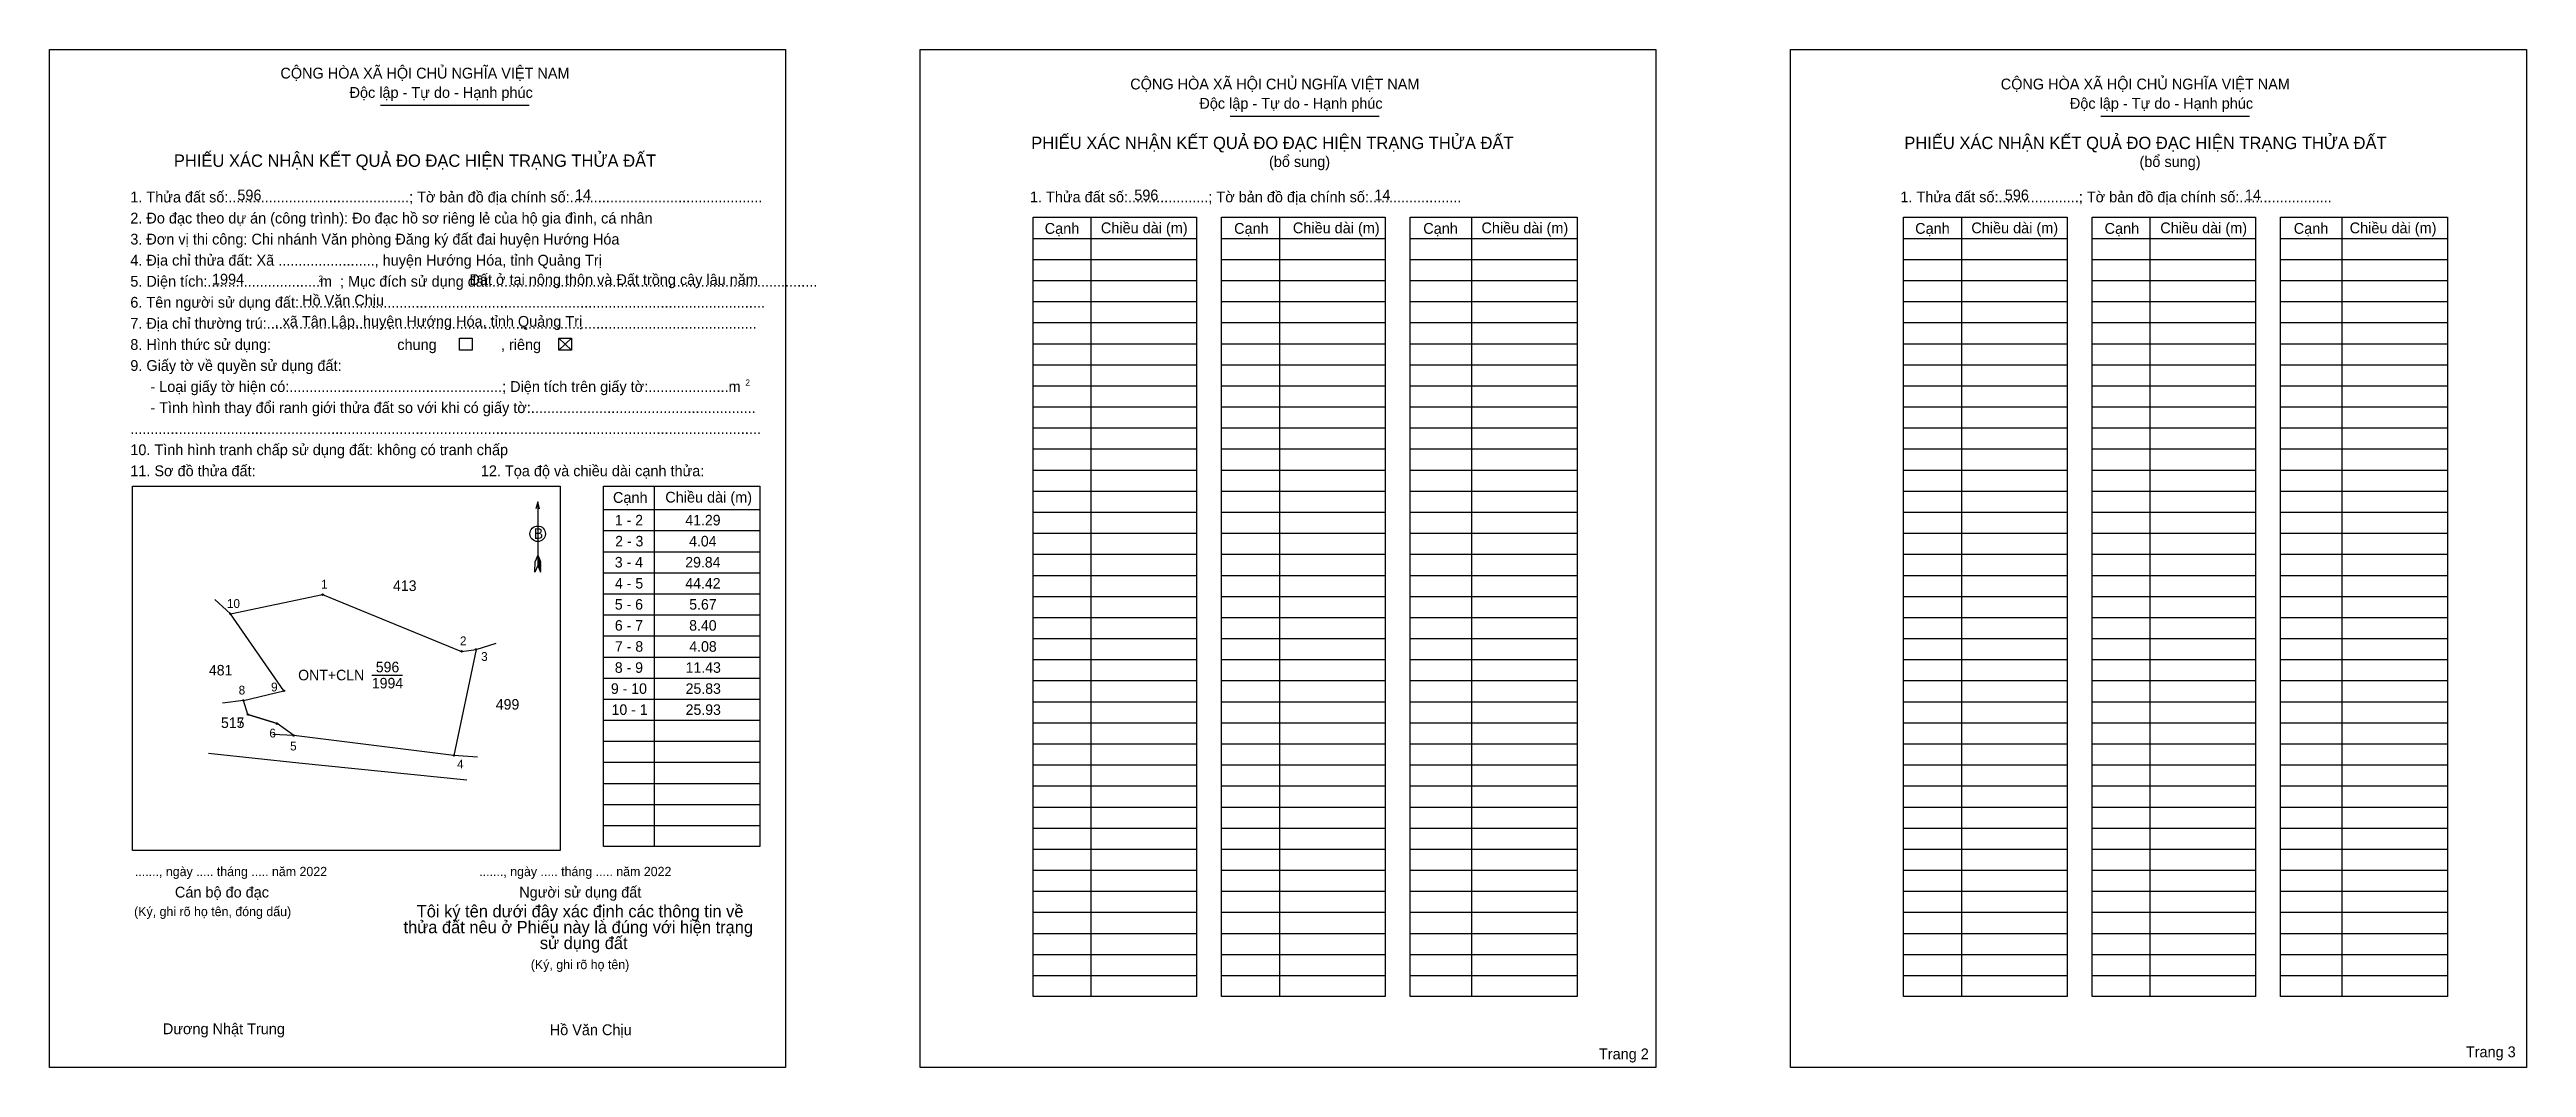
# Model space of a CAD drawing. Extents: x 548420 to 549102, y 1836157 to 1836437.
import ezdxf

# ---------------------------------------------------------------- set-up
doc = ezdxf.new("R2010")
doc.units = 0
for name, color, linetype in [('Level 1', 7, 'Continuous'), ('Level 10', 7, 'Continuous'), ('Level 11', 7, 'Continuous'), ('Level 13', 7, 'Continuous'), ('Level 2', 7, 'Continuous'), ('Level 25', 7, 'Continuous'), ('Level 27', 7, 'Continuous'), ('Level 36', 7, 'Continuous'), ('Level 48', 7, 'Continuous'), ('Level 50', 7, 'Continuous'), ('Level 52', 7, 'Continuous'), ('Level 55', 7, 'Continuous'), ('Level 6', 7, 'Continuous'), ('Level 9', 7, 'Continuous')]:
    doc.layers.add(name, color=color, linetype=linetype)

msp = doc.modelspace()

# ---------------------------------------------------------------- linework, layer by layer
at = {"layer": 'Level 1'}
for p, q in [((548419.86, 1836436.94), (548419.86, 1836436.94)), ((548659.45, 1836436.94), (548659.45, 1836436.94)), ((548510.94, 1836421.6), (548551.9, 1836421.6)), ((548744.84, 1836418.61), (548785.81, 1836418.61)), ((548984.44, 1836418.61), (549025.4, 1836418.61)), ((548706.49, 1836390.75), (548706.49, 1836176.27)), ((548758.38, 1836390.75), (548758.38, 1836176.27)), ((548811.25, 1836390.75), (548811.25, 1836176.27)), ((548946.08, 1836390.75), (548946.08, 1836176.27)), ((548997.98, 1836390.75), (548997.98, 1836176.27)), ((549050.84, 1836390.75), (549050.84, 1836176.27)), ((548690.55, 1836384.96), (548735.57, 1836384.96)), ((548742.44, 1836384.96), (548787.47, 1836384.96)), ((548794.34, 1836384.96), (548840.33, 1836384.96)), ((548930.14, 1836384.96), (548975.16, 1836384.96)), ((548982.04, 1836384.96), (549027.06, 1836384.96)), ((549033.93, 1836384.96), (549079.92, 1836384.96)), ((548690.55, 1836379.16), (548735.57, 1836379.16)), ((548742.44, 1836379.16), (548787.47, 1836379.16)), ((548794.34, 1836379.16), (548840.33, 1836379.16)), ((548930.14, 1836379.16), (548975.16, 1836379.16)), ((548982.04, 1836379.16), (549027.06, 1836379.16)), ((549033.93, 1836379.16), (549079.92, 1836379.16)), ((548690.55, 1836373.36), (548735.57, 1836373.36)), ((548742.44, 1836373.36), (548787.47, 1836373.36)), ((548794.34, 1836373.36), (548840.33, 1836373.36)), ((548930.14, 1836373.36), (548975.16, 1836373.36)), ((548982.04, 1836373.36), (549027.06, 1836373.36)), ((549033.93, 1836373.36), (549079.92, 1836373.36)), ((548690.55, 1836367.57), (548735.57, 1836367.57)), ((548690.55, 1836361.77), (548735.57, 1836361.77)), ((548742.44, 1836367.57), (548787.47, 1836367.57)), ((548742.44, 1836361.77), (548787.47, 1836361.77)), ((548794.34, 1836367.57), (548840.33, 1836367.57)), ((548794.34, 1836361.77), (548840.33, 1836361.77)), ((548930.14, 1836367.57), (548975.16, 1836367.57)), ((548930.14, 1836361.77), (548975.16, 1836361.77)), ((548982.04, 1836367.57), (549027.06, 1836367.57)), ((548982.04, 1836361.77), (549027.06, 1836361.77)), ((549033.93, 1836367.57), (549079.92, 1836367.57)), ((549033.93, 1836361.77), (549079.92, 1836361.77)), ((548560.03, 1836357.48), (548563.51, 1836354.23)), ((548560.03, 1836354.23), (548563.51, 1836357.48)), ((548690.55, 1836355.97), (548735.57, 1836355.97)), ((548742.44, 1836355.97), (548787.47, 1836355.97)), ((548794.34, 1836355.97), (548840.33, 1836355.97)), ((548930.14, 1836355.97), (548975.16, 1836355.97)), ((548982.04, 1836355.97), (549027.06, 1836355.97)), ((549033.93, 1836355.97), (549079.92, 1836355.97)), ((548690.55, 1836350.17), (548735.57, 1836350.17)), ((548742.44, 1836350.17), (548787.47, 1836350.17)), ((548794.34, 1836350.17), (548840.33, 1836350.17)), ((548930.14, 1836350.17), (548975.16, 1836350.17)), ((548982.04, 1836350.17), (549027.06, 1836350.17)), ((549033.93, 1836350.17), (549079.92, 1836350.17)), ((548690.55, 1836344.38), (548735.57, 1836344.38)), ((548742.44, 1836344.38), (548787.47, 1836344.38)), ((548794.34, 1836344.38), (548840.33, 1836344.38)), ((548930.14, 1836344.38), (548975.16, 1836344.38)), ((548982.04, 1836344.38), (549027.06, 1836344.38)), ((549033.93, 1836344.38), (549079.92, 1836344.38)), ((548690.55, 1836338.58), (548735.57, 1836338.58)), ((548742.44, 1836338.58), (548787.47, 1836338.58)), ((548794.34, 1836338.58), (548840.33, 1836338.58)), ((548930.14, 1836338.58), (548975.16, 1836338.58)), ((548982.04, 1836338.58), (549027.06, 1836338.58)), ((549033.93, 1836338.58), (549079.92, 1836338.58)), ((548690.55, 1836332.78), (548735.57, 1836332.78)), ((548690.55, 1836326.99), (548735.57, 1836326.99)), ((548742.44, 1836332.78), (548787.47, 1836332.78)), ((548742.44, 1836326.99), (548787.47, 1836326.99)), ((548794.34, 1836332.78), (548840.33, 1836332.78)), ((548794.34, 1836326.99), (548840.33, 1836326.99)), ((548930.14, 1836332.78), (548975.16, 1836332.78)), ((548930.14, 1836326.99), (548975.16, 1836326.99)), ((548982.04, 1836332.78), (549027.06, 1836332.78)), ((548982.04, 1836326.99), (549027.06, 1836326.99)), ((549033.93, 1836332.78), (549079.92, 1836332.78)), ((549033.93, 1836326.99), (549079.92, 1836326.99)), ((548690.55, 1836321.19), (548735.57, 1836321.19)), ((548742.44, 1836321.19), (548787.47, 1836321.19)), ((548794.34, 1836321.19), (548840.33, 1836321.19)), ((548930.14, 1836321.19), (548975.16, 1836321.19)), ((548982.04, 1836321.19), (549027.06, 1836321.19)), ((549033.93, 1836321.19), (549079.92, 1836321.19)), ((548442.67, 1836316.75), (548442.67, 1836316.75)), ((548586.24, 1836316.78), (548586.24, 1836217.56)), ((548690.55, 1836315.39), (548735.57, 1836315.39)), ((548742.44, 1836315.39), (548787.47, 1836315.39)), ((548794.34, 1836315.39), (548840.33, 1836315.39)), ((548930.14, 1836315.39), (548975.16, 1836315.39)), ((548982.04, 1836315.39), (549027.06, 1836315.39)), ((549033.93, 1836315.39), (549079.92, 1836315.39)), ((548554.22, 1836312.42), (548554.22, 1836294.88)), ((548572.33, 1836310.31), (548615.32, 1836310.31)), ((548690.55, 1836309.6), (548735.57, 1836309.6)), ((548742.44, 1836309.6), (548787.47, 1836309.6)), ((548794.34, 1836309.6), (548840.33, 1836309.6)), ((548930.14, 1836309.6), (548975.16, 1836309.6)), ((548982.04, 1836309.6), (549027.06, 1836309.6)), ((549033.93, 1836309.6), (549079.92, 1836309.6)), ((548572.33, 1836304.51), (548615.32, 1836304.51)), ((548690.55, 1836303.8), (548735.57, 1836303.8)), ((548742.44, 1836303.8), (548787.47, 1836303.8)), ((548794.34, 1836303.8), (548840.33, 1836303.8)), ((548930.14, 1836303.8), (548975.16, 1836303.8)), ((548982.04, 1836303.8), (549027.06, 1836303.8)), ((549033.93, 1836303.8), (549079.92, 1836303.8)), ((548553.44, 1836293.1), (548553.48, 1836296)), ((548554.22, 1836294.88), (548553.44, 1836293.1)), ((548554.22, 1836297.78), (548553.48, 1836296)), ((548554.22, 1836297.78), (548554.96, 1836296)), ((548554.22, 1836297.53), (548554.96, 1836295.73)), ((548554.22, 1836297.28), (548554.96, 1836295.48)), ((548554.22, 1836297.03), (548554.97, 1836295.22)), ((548554.22, 1836296.77), (548554.97, 1836294.96)), ((548554.22, 1836296.52), (548554.97, 1836294.7)), ((548554.22, 1836296.27), (548554.97, 1836294.44)), ((548554.22, 1836296.01), (548554.98, 1836294.18)), ((548554.22, 1836295.76), (548554.98, 1836293.92)), ((548554.22, 1836295.51), (548554.98, 1836293.66)), ((548554.22, 1836295.26), (548554.99, 1836293.41)), ((548554.22, 1836294.88), (548554.99, 1836293.1)), ((548554.99, 1836293.1), (548554.96, 1836296)), ((548572.33, 1836298.72), (548615.32, 1836298.72)), ((548572.33, 1836292.92), (548615.32, 1836292.92)), ((548690.55, 1836298), (548735.57, 1836298)), ((548742.44, 1836298), (548787.47, 1836298)), ((548794.34, 1836298), (548840.33, 1836298)), ((548930.14, 1836298), (548975.16, 1836298)), ((548982.04, 1836298), (549027.06, 1836298)), ((549033.93, 1836298), (549079.92, 1836298)), ((548572.33, 1836287.12), (548615.32, 1836287.12)), ((548690.55, 1836292.21), (548735.57, 1836292.21)), ((548690.55, 1836286.41), (548735.57, 1836286.41)), ((548742.44, 1836292.21), (548787.47, 1836292.21)), ((548742.44, 1836286.41), (548787.47, 1836286.41)), ((548794.34, 1836292.21), (548840.33, 1836292.21)), ((548794.34, 1836286.41), (548840.33, 1836286.41)), ((548930.14, 1836292.21), (548975.16, 1836292.21)), ((548930.14, 1836286.41), (548975.16, 1836286.41)), ((548982.04, 1836292.21), (549027.06, 1836292.21)), ((548982.04, 1836286.41), (549027.06, 1836286.41)), ((549033.93, 1836292.21), (549079.92, 1836292.21)), ((549033.93, 1836286.41), (549079.92, 1836286.41)), ((548572.33, 1836281.33), (548615.32, 1836281.33)), ((548690.55, 1836280.61), (548735.57, 1836280.61)), ((548742.44, 1836280.61), (548787.47, 1836280.61)), ((548794.34, 1836280.61), (548840.33, 1836280.61)), ((548930.14, 1836280.61), (548975.16, 1836280.61)), ((548982.04, 1836280.61), (549027.06, 1836280.61)), ((549033.93, 1836280.61), (549079.92, 1836280.61)), ((548572.33, 1836275.53), (548615.32, 1836275.53)), ((548690.55, 1836274.82), (548735.57, 1836274.82)), ((548742.44, 1836274.82), (548787.47, 1836274.82)), ((548794.34, 1836274.82), (548840.33, 1836274.82)), ((548930.14, 1836274.82), (548975.16, 1836274.82)), ((548982.04, 1836274.82), (549027.06, 1836274.82)), ((549033.93, 1836274.82), (549079.92, 1836274.82)), ((548572.33, 1836269.73), (548615.32, 1836269.73)), ((548690.55, 1836269.02), (548735.57, 1836269.02)), ((548742.44, 1836269.02), (548787.47, 1836269.02)), ((548794.34, 1836269.02), (548840.33, 1836269.02)), ((548930.14, 1836269.02), (548975.16, 1836269.02)), ((548982.04, 1836269.02), (549027.06, 1836269.02)), ((549033.93, 1836269.02), (549079.92, 1836269.02)), ((548572.33, 1836263.93), (548615.32, 1836263.93)), ((548690.55, 1836263.22), (548735.57, 1836263.22)), ((548742.44, 1836263.22), (548787.47, 1836263.22)), ((548794.34, 1836263.22), (548840.33, 1836263.22)), ((548930.14, 1836263.22), (548975.16, 1836263.22)), ((548982.04, 1836263.22), (549027.06, 1836263.22)), ((549033.93, 1836263.22), (549079.92, 1836263.22)), ((548572.33, 1836258.14), (548615.32, 1836258.14)), ((548572.33, 1836252.34), (548615.32, 1836252.34)), ((548690.55, 1836257.42), (548735.57, 1836257.42)), ((548742.44, 1836257.42), (548787.47, 1836257.42)), ((548794.34, 1836257.42), (548840.33, 1836257.42)), ((548930.14, 1836257.42), (548975.16, 1836257.42)), ((548982.04, 1836257.42), (549027.06, 1836257.42)), ((549033.93, 1836257.42), (549079.92, 1836257.42)), ((548572.33, 1836246.54), (548615.32, 1836246.54)), ((548690.55, 1836251.63), (548735.57, 1836251.63)), ((548690.55, 1836245.83), (548735.57, 1836245.83)), ((548742.44, 1836251.63), (548787.47, 1836251.63)), ((548742.44, 1836245.83), (548787.47, 1836245.83)), ((548794.34, 1836251.63), (548840.33, 1836251.63)), ((548794.34, 1836245.83), (548840.33, 1836245.83)), ((548930.14, 1836251.63), (548975.16, 1836251.63)), ((548930.14, 1836245.83), (548975.16, 1836245.83)), ((548982.04, 1836251.63), (549027.06, 1836251.63)), ((548982.04, 1836245.83), (549027.06, 1836245.83)), ((549033.93, 1836251.63), (549079.92, 1836251.63)), ((549033.93, 1836245.83), (549079.92, 1836245.83)), ((548572.33, 1836240.75), (548615.32, 1836240.75)), ((548690.55, 1836240.03), (548735.57, 1836240.03)), ((548742.44, 1836240.03), (548787.47, 1836240.03)), ((548794.34, 1836240.03), (548840.33, 1836240.03)), ((548930.14, 1836240.03), (548975.16, 1836240.03)), ((548982.04, 1836240.03), (549027.06, 1836240.03)), ((549033.93, 1836240.03), (549079.92, 1836240.03)), ((548572.33, 1836234.95), (548615.32, 1836234.95)), ((548690.55, 1836234.24), (548735.57, 1836234.24)), ((548742.44, 1836234.24), (548787.47, 1836234.24)), ((548794.34, 1836234.24), (548840.33, 1836234.24)), ((548930.14, 1836234.24), (548975.16, 1836234.24)), ((548982.04, 1836234.24), (549027.06, 1836234.24)), ((549033.93, 1836234.24), (549079.92, 1836234.24)), ((548572.33, 1836229.15), (548615.32, 1836229.15)), ((548690.55, 1836228.44), (548735.57, 1836228.44)), ((548742.44, 1836228.44), (548787.47, 1836228.44)), ((548794.34, 1836228.44), (548840.33, 1836228.44)), ((548930.14, 1836228.44), (548975.16, 1836228.44)), ((548982.04, 1836228.44), (549027.06, 1836228.44)), ((549033.93, 1836228.44), (549079.92, 1836228.44)), ((548572.33, 1836223.36), (548615.32, 1836223.36)), ((548690.55, 1836222.64), (548735.57, 1836222.64)), ((548742.44, 1836222.64), (548787.47, 1836222.64)), ((548794.34, 1836222.64), (548840.33, 1836222.64)), ((548930.14, 1836222.64), (548975.16, 1836222.64)), ((548982.04, 1836222.64), (549027.06, 1836222.64)), ((549033.93, 1836222.64), (549079.92, 1836222.64)), ((548560.41, 1836216.45), (548560.41, 1836216.45)), ((548690.55, 1836216.85), (548735.57, 1836216.85)), ((548690.55, 1836211.05), (548735.57, 1836211.05)), ((548742.44, 1836216.85), (548787.47, 1836216.85)), ((548742.44, 1836211.05), (548787.47, 1836211.05)), ((548794.34, 1836216.85), (548840.33, 1836216.85)), ((548794.34, 1836211.05), (548840.33, 1836211.05)), ((548930.14, 1836216.85), (548975.16, 1836216.85)), ((548930.14, 1836211.05), (548975.16, 1836211.05)), ((548982.04, 1836216.85), (549027.06, 1836216.85)), ((548982.04, 1836211.05), (549027.06, 1836211.05)), ((549033.93, 1836216.85), (549079.92, 1836216.85)), ((549033.93, 1836211.05), (549079.92, 1836211.05)), ((548690.55, 1836205.25), (548735.57, 1836205.25)), ((548742.44, 1836205.25), (548787.47, 1836205.25)), ((548794.34, 1836205.25), (548840.33, 1836205.25)), ((548930.14, 1836205.25), (548975.16, 1836205.25)), ((548982.04, 1836205.25), (549027.06, 1836205.25)), ((549033.93, 1836205.25), (549079.92, 1836205.25)), ((548690.55, 1836199.46), (548735.57, 1836199.46)), ((548742.44, 1836199.46), (548787.47, 1836199.46)), ((548794.34, 1836199.46), (548840.33, 1836199.46)), ((548930.14, 1836199.46), (548975.16, 1836199.46)), ((548982.04, 1836199.46), (549027.06, 1836199.46)), ((549033.93, 1836199.46), (549079.92, 1836199.46)), ((548690.55, 1836193.66), (548735.57, 1836193.66)), ((548742.44, 1836193.66), (548787.47, 1836193.66)), ((548794.34, 1836193.66), (548840.33, 1836193.66)), ((548930.14, 1836193.66), (548975.16, 1836193.66)), ((548982.04, 1836193.66), (549027.06, 1836193.66)), ((549033.93, 1836193.66), (549079.92, 1836193.66)), ((548690.55, 1836187.86), (548735.57, 1836187.86)), ((548742.44, 1836187.86), (548787.47, 1836187.86)), ((548794.34, 1836187.86), (548840.33, 1836187.86)), ((548930.14, 1836187.86), (548975.16, 1836187.86)), ((548982.04, 1836187.86), (549027.06, 1836187.86)), ((549033.93, 1836187.86), (549079.92, 1836187.86)), ((548690.55, 1836182.07), (548735.57, 1836182.07)), ((548742.44, 1836182.07), (548787.47, 1836182.07)), ((548794.34, 1836182.07), (548840.33, 1836182.07)), ((548930.14, 1836182.07), (548975.16, 1836182.07)), ((548982.04, 1836182.07), (549027.06, 1836182.07)), ((549033.93, 1836182.07), (549079.92, 1836182.07)), ((548622.43, 1836156.75), (548622.43, 1836156.75)), ((548862.02, 1836156.75), (548862.02, 1836156.75))]:
    msp.add_line(p, q, dxfattribs=at)
for points in [[(548690.55, 1836390.75), (548735.57, 1836390.75), (548735.57, 1836176.27), (548690.55, 1836176.27)], [(548742.44, 1836390.75), (548787.47, 1836390.75), (548787.47, 1836176.27), (548742.44, 1836176.27)], [(548794.34, 1836390.75), (548840.33, 1836390.75), (548840.33, 1836176.27), (548794.34, 1836176.27)], [(548930.14, 1836390.75), (548975.16, 1836390.75), (548975.16, 1836176.27), (548930.14, 1836176.27)], [(548982.04, 1836390.75), (549027.06, 1836390.75), (549027.06, 1836176.27), (548982.04, 1836176.27)], [(549033.93, 1836390.75), (549079.92, 1836390.75), (549079.92, 1836176.27), (549033.93, 1836176.27)], [(548442.67, 1836316.75), (548560.41, 1836316.75), (548560.41, 1836216.45), (548442.67, 1836216.45)], [(548572.33, 1836316.78), (548615.32, 1836316.78), (548615.32, 1836217.56), (548572.33, 1836217.56)]]:
    msp.add_lwpolyline(points, close=True, dxfattribs=at)
msp.add_lwpolyline([(548554.72, 1836310.56), (548554.22, 1836312.42), (548553.71, 1836310.56)], dxfattribs=at)
msp.add_circle((548554.22, 1836303.65), 2.14, dxfattribs=at)
at = {"layer": 'Level 10'}
msp.add_lwpolyline([(548531.17, 1836242.62), (548487.09, 1836248.11), (548482.47, 1836251.39), (548474.44, 1836253.87), (548473.23, 1836257.77), (548484.35, 1836260.43), (548469.63, 1836281.65), (548495.03, 1836286.89), (548533.26, 1836271.29), (548537.26, 1836271.83)], close=True, dxfattribs=at)
at = {"layer": 'Level 11'}
for centre in [(548495.03, 1836286.89), (548469.63, 1836281.65), (548533.26, 1836271.29), (548537.26, 1836271.83), (548484.35, 1836260.43), (548473.23, 1836257.77), (548474.44, 1836253.87), (548482.47, 1836251.39), (548487.09, 1836248.11), (548531.17, 1836242.62), (548531.17, 1836242.62)]:
    msp.add_circle(centre, 0.193, dxfattribs=at)
at = {"layer": 'Level 2'}
for points in [[(548419.86, 1836436.94), (548622.43, 1836436.94), (548622.43, 1836156.75), (548419.86, 1836156.75)], [(548659.45, 1836436.94), (548862.02, 1836436.94), (548862.02, 1836156.75), (548659.45, 1836156.75)], [(548899.04, 1836436.94), (549101.61, 1836436.94), (549101.61, 1836156.75), (548899.04, 1836156.75)]]:
    msp.add_lwpolyline(points, close=True, dxfattribs=at)
at = {"layer": 'Level 25'}
for p, q in [((548484.35, 1836260.43), (548469.63, 1836281.65)), ((548474.44, 1836253.87), (548482.47, 1836251.39)), ((548531.17, 1836242.62), (548487.09, 1836248.11))]:
    msp.add_line(p, q, dxfattribs=at)
at = {"layer": 'Level 27'}
for p, q in [((548469.63, 1836281.65), (548465.36, 1836285.57)), ((548537.26, 1836271.83), (548542.81, 1836273.5)), ((548473.23, 1836257.77), (548467.49, 1836256.99)), ((548487.09, 1836248.11), (548481.3, 1836248.36))]:
    msp.add_line(p, q, dxfattribs=at)
at = {"layer": 'Level 50'}
for points in [[(548532.66, 1836357.48), (548536.14, 1836357.48), (548536.14, 1836354.23), (548532.66, 1836354.23)], [(548560.03, 1836357.48), (548563.51, 1836357.48), (548563.51, 1836354.23), (548560.03, 1836354.23)]]:
    msp.add_lwpolyline(points, close=True, dxfattribs=at)
at = {"layer": 'Level 9'}
for p, q in [((548508.57, 1836264.76), (548516.99, 1836264.76)), ((548464.39, 1836243.05), (548463.59, 1836243.13)), ((548488.48, 1836240.52), (548464.39, 1836243.05)), ((548534.69, 1836235.8), (548488.48, 1836240.52)), ((548537.63, 1836242.13), (548531.17, 1836242.62))]:
    msp.add_line(p, q, dxfattribs=at)

# ---------------------------------------------------------------- texts
at = {"layer": 'Level 1'}
for s, height, p in [('CỘNG HÒA XÃ HỘI CHỦ NGHĨA VIỆT NAM', 2.9755, (548483.4, 1836428.95)), ('CỘNG HÒA XÃ HỘI CHỦ NGHĨA VIỆT NAM', 2.9755, (548717.31, 1836425.95)), ('CỘNG HÒA XÃ HỘI CHỦ NGHĨA VIỆT NAM', 2.9755, (548956.91, 1836425.95)), ('Độc lập - Tự do - Hạnh phúc', 2.9755, (548502.43, 1836423.63)), ('Độc lập - Tự do - Hạnh phúc', 2.9755, (548736.34, 1836420.64)), ('Độc lập - Tự do - Hạnh phúc', 2.9755, (548975.94, 1836420.64)), ('PHIẾU XÁC NHẬN KẾT QUẢ ĐO ĐẠC HIỆN TRẠNG THỬA ĐẤT', 3.401, (548454.08, 1836404.65)), ('PHIẾU XÁC NHẬN KẾT QUẢ ĐO ĐẠC HIỆN TRẠNG THỬA ĐẤT', 3.401, (548690.06, 1836409.54)), ('PHIẾU XÁC NHẬN KẾT QUẢ ĐO ĐẠC HIỆN TRẠNG THỬA ĐẤT', 3.401, (548930.37, 1836409.54)), ('(bổ sung)', 2.976, (548755.51, 1836404.6)), ('(bổ sung)', 2.976, (548995.11, 1836404.6)), ('1. Thửa đất số:.............................................; Tờ bản đồ địa chính số:................................................', 2.97555, (548442.09, 1836394.85)), ('1. Thửa đất số:....................; Tờ bản đồ địa chính số:.......................', 2.9755, (548689.71, 1836394.88)), ('1. Thửa đất số:....................; Tờ bản đồ địa chính số:.......................', 2.9755, (548929.3, 1836394.88)), ('2. Đo đạc theo dự án (công trình): Đo đạc hồ sơ riêng lẻ của hộ gia đình, cá nhân', 2.9755, (548442.09, 1836389.05)), ('Cạnh', 2.976, (548693.77, 1836386.21)), ('Chiều dài (m)', 2.9755, (548709.23, 1836386.36)), ('Cạnh', 2.976, (548745.91, 1836386.21)), ('Chiều dài (m)', 2.9755, (548762.08, 1836386.36)), ('Cạnh', 2.976, (548797.97, 1836386.21)), ('Chiều dài (m)', 2.9755, (548813.98, 1836386.36)), ('Cạnh', 2.976, (548933.36, 1836386.21)), ('Chiều dài (m)', 2.9755, (548948.82, 1836386.36)), ('Cạnh', 2.976, (548985.5, 1836386.21)), ('Chiều dài (m)', 2.9755, (549000.83, 1836386.36)), ('Cạnh', 2.976, (549037.56, 1836386.21)), ('Chiều dài (m)', 2.9755, (549052.96, 1836386.36)), ('3. Đơn vị thi công: Chi nhánh Văn phòng Đăng ký đất đai huyện Hướng Hóa', 2.9755, (548442.09, 1836383.26)), ('4. Địa chỉ thửa đất: Xã ........................, huyện Hướng Hóa, tỉnh Quảng Trị', 2.9755, (548442.09, 1836377.46)), ('5. Diện tích:............................m  ; Mục đích sử dụng đất:.................................................................................', 2.97555, (548442.09, 1836371.66)), ('2', 1.7, (548493.87, 1836373.02)), ('6. Tên người sử dụng đất:....................................................................................................................', 2.97555, (548442.09, 1836365.87)), ('7. Địa chỉ thường trú:..........................................................................................................................', 2.97555, (548442.09, 1836360.07)), ('chung                , riêng', 2.9755, (548515.57, 1836354.24)), ('9. Giấy tờ về quyền sử dụng đất:', 2.9755, (548442.09, 1836348.48)), ('     - Loại giấy tờ hiện có:.....................................................; Diện tích trên giấy tờ:....................m', 2.97555, (548442.09, 1836342.68)), ('2', 1.7, (548611.39, 1836344.42)), ('     - Tình hình thay đổi ranh giới thửa đất so với khi có giấy tờ:........................................................', 2.97555, (548442.09, 1836336.88)), ('10. Tình hình tranh chấp sử dụng đất: không có tranh chấp', 2.9755, (548442.09, 1836325.29)), ('.............................................................................................................................................................', 2.97555, (548442.09, 1836331.08)), ('11. Sơ đồ thửa đất:', 2.9755, (548442.09, 1836319.49)), ('12. Tọa độ và chiều dài cạnh thửa:', 2.9755, (548538.57, 1836319.49)), ('Cạnh', 2.976, (548574.94, 1836312.15)), ('Chiều dài (m)', 2.9755, (548589.34, 1836312.24)), ('B', 2.9, (548553.14, 1836302.25)), ('......., ngày ..... tháng ..... năm 2022', 2.5506, (548443.35, 1836209.42)), ('......., ngày ..... tháng ..... năm 2022', 2.5506, (548538.12, 1836209.42)), ('Cán bộ đo đạc', 2.9755, (548454.37, 1836203.52)), ('Người sử dụng đất', 2.9755, (548549.14, 1836203.52)), ('(Ký, ghi rõ họ tên, đóng dấu)', 2.5506, (548443.13, 1836198.4)), ('thửa đất nêu ở Phiếu này là đúng với hiện trạng', 3.3813, (548517.3, 1836193.7)), ('Tôi ký tên dưới đây xác định các thông tin về', 3.3813, (548520.92, 1836198.07)), ('sử dụng đất', 3.3813, (548554.82, 1836189.34)), ('(Ký, ghi rõ họ tên)', 2.5506, (548552.32, 1836183.81)), ('Dương Nhật Trung', 2.9755, (548451.05, 1836165.91)), ('Trang 2', 2.976, (548846.33, 1836159)), ('Trang 3', 2.976, (549084.93, 1836159.57))]:
    msp.add_text(s, height=height, dxfattribs=at).set_placement(p)
at = {"layer": 'Level 13'}
for s, p in [('ONT+CLN', (548488.28, 1836263.31)), ('596', (548509.65, 1836265.53)), ('1994', (548508.57, 1836261.09))]:
    msp.add_text(s, height=2.898, dxfattribs=at).set_placement(p)
at = {"layer": 'Level 36'}
for s, p in [('413', (548514.4, 1836287.91)), ('481', (548463.72, 1836264.65)), ('515', (548467.04, 1836250.19)), ('499', (548542.69, 1836255.25))]:
    msp.add_text(s, height=2.898, dxfattribs=at).set_placement(p)
at = {"layer": 'Level 48'}
msp.add_text('8. Hình thức sử dụng:', height=2.9757, dxfattribs=at).set_placement((548442.09, 1836354.27))
at = {"layer": 'Level 52'}
for s, p in [('1 - 2', (548575.45, 1836305.96)), ('41.29', (548594.85, 1836305.96)), ('2 - 3', (548575.54, 1836300.17)), ('4.04', (548595.9, 1836300.17)), ('3 - 4', (548575.44, 1836294.37)), ('29.84', (548594.83, 1836294.37)), ('4 - 5', (548575.5, 1836288.57)), ('44.42', (548594.85, 1836288.57)), ('5 - 6', (548575.45, 1836282.77)), ('6 - 7', (548575.46, 1836276.98)), ('8.40', (548595.91, 1836276.98)), ('5.67', (548595.93, 1836282.77)), ('7 - 8', (548575.49, 1836271.18)), ('4.08', (548595.95, 1836271.18)), ('8 - 9', (548575.45, 1836265.38)), ('11.43', (548594.94, 1836265.38)), ('9 - 10', (548574.37, 1836259.59)), ('25.83', (548594.94, 1836259.59)), ('10 - 1', (548574.56, 1836253.79)), ('25.93', (548594.94, 1836253.79))]:
    msp.add_text(s, height=2.898, dxfattribs=at).set_placement(p)
at = {"layer": 'Level 55'}
for s, p in [('1', (548495, 1836286.89)), ('10', (548469.56, 1836281.65)), ('2', (548533.23, 1836271.29)), ('3', (548537.23, 1836271.83)), ('9', (548484.32, 1836260.43)), ('8', (548473.2, 1836257.77)), ('7', (548474.41, 1836253.87)), ('6', (548482.44, 1836251.39)), ('5', (548487.06, 1836248.11)), ('4', (548531.14, 1836242.62))]:
    msp.add_text(s, height=0.0966, dxfattribs=at).set_placement(p)
at = {"layer": 'Level 6'}
for s, height, p in [('596', 2.976, (548471.55, 1836395.4)), ('14', 2.976, (548564.48, 1836395.45)), ('596', 2.976, (548718.42, 1836395.4)), ('14', 2.976, (548784.52, 1836395.42)), ('596', 2.976, (548958.02, 1836395.4)), ('14', 2.976, (549024.11, 1836395.42)), ('1994', 2.976, (548464.56, 1836372.24)), ('Đất ở tại nông thôn và Đất trồng cây lâu năm', 2.9757, (548535.45, 1836372.13)), ('Hồ Văn Chịu', 2.9757, (548489.38, 1836366.43)), (', xã Tân Lập, huyện Hướng Hóa, tỉnh Quảng Trị', 2.9757, (548481.79, 1836360.62)), ('Hồ Văn Chịu', 2.9757, (548557.53, 1836165.64))]:
    msp.add_text(s, height=height, dxfattribs=at).set_placement(p)
at = {"layer": 'Level 9'}
for s, height, p in [('1', 2.42, (548494.62, 1836288.57)), ('10', 2.415, (548468.68, 1836283.24)), ('2', 2.42, (548532.81, 1836272.96)), ('3', 2.42, (548538.65, 1836268.66)), ('8', 2.42, (548471.91, 1836259.41)), ('9', 2.42, (548480.83, 1836260.26)), ('7', 2.42, (548471.58, 1836250.61)), ('6', 2.42, (548480.36, 1836247.58)), ('5', 2.42, (548486.07, 1836244.01)), ('4', 2.42, (548532.03, 1836239.05))]:
    msp.add_text(s, height=height, dxfattribs=at).set_placement(p)

doc.saveas('drawing.dxf')
